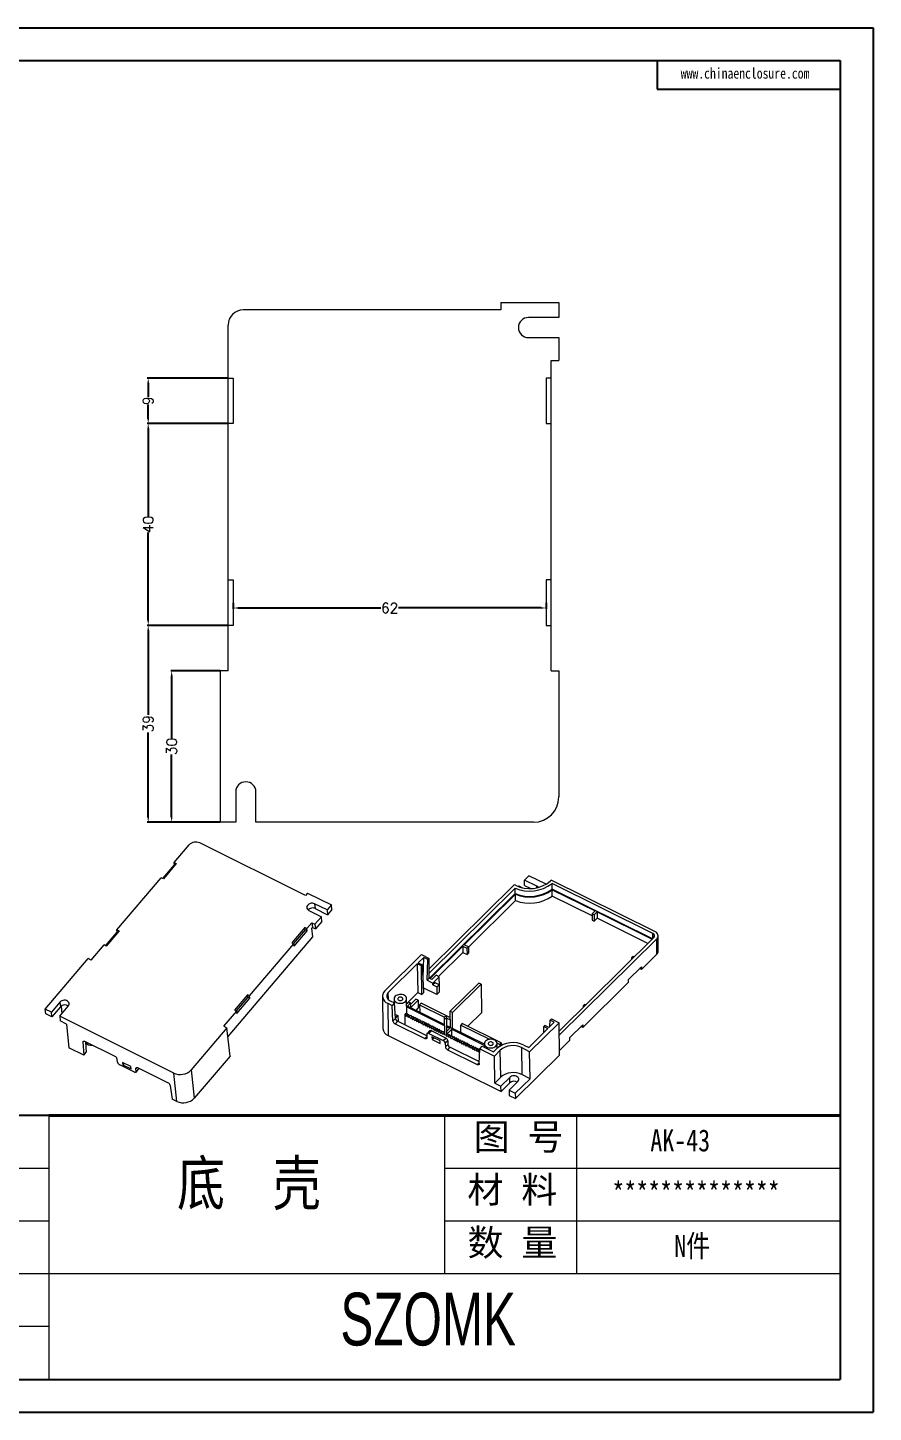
# Model space of a CAD drawing. Header units: inches. Extents: x 3735 to 5010, y 1126 to 1400.
# Drawn here: x 4842.9 to 5010.4, y 1125.7 to 1400 of the extents above; entities that cross this region are included whole.
import ezdxf

# ---------------------------------------------------------------- set-up
doc = ezdxf.new("R2010")
doc.units = ezdxf.units.IN
doc.header["$LTSCALE"] = 15
doc.layers.add('文字', color=81, linetype='Continuous')
doc.layers.add('粗实线', color=7, linetype='Continuous', lineweight=30)
doc.layers.add('细实线', color=3, linetype='Continuous', lineweight=9)
doc.styles.get("Standard").update_dxf_attribs({"font": 'txt', "bigfont": 'gbcbig.shx'})
doc.styles.add('宋体', font='', dxfattribs={"width": 0.8, "height": 3.5})
doc.styles.add('长仿宋', font='', dxfattribs={"width": 0.7, "height": 4})
doc.styles.get('宋体').set_extended_font_data('SimSun')
doc.styles.get('长仿宋').set_extended_font_data('SimSun')
doc.dimstyles.new('2.5', dxfattribs={"dimtxt": 2, "dimasz": 1, "dimexe": 0.18, "dimexo": 0.0625, "dimgap": 0.09, "dimtad": 0, "dimdsep": 46, "dimtxsty": 'Standard', "dimcen": 1, "dimclrd": 3, "dimclre": 3, "dimclrt": 256, "dimadec": 0, "dimazin": 2, "dimtfac": 1, "dimtofl": 0, "dimtmove": 0, "dimatfit": 3, "dimfxl": 1, "dimtolj": 1, "dimtzin": 0, "dimarcsym": 0})

# ---------------------------------------------------------------- blocks, each defined once
blk = doc.blocks.new('*D392')
at = {"color": 3, "lineweight": -2}
for p, q in [((4881.07, 1272.58), (4871.27, 1272.58)), ((4871.45, 1271.58), (4871.45, 1259.17)), ((4871.45, 1243.58), (4871.45, 1255.99)), ((4881.07, 1242.58), (4871.27, 1242.58))]:
    blk.add_line(p, q, dxfattribs=at)
at = {"color": 3}
for points in [[(4871.29, 1271.58), (4871.62, 1271.58), (4871.45, 1272.58)], [(4871.29, 1243.58), (4871.62, 1243.58), (4871.45, 1242.58)]]:
    blk.add_solid(points, dxfattribs=at)
at = {"layer": 'Defpoints', "color": 0}
for p in [(4871.45, 1272.58), (4881.14, 1272.58), (4881.14, 1242.58)]:
    blk.add_point(p, dxfattribs=at)
at = {"insert": (4871.45, 1257.58), "char_height": 2, "attachment_point": 5, "rotation": 90}
blk.add_mtext('\\A1;30', dxfattribs=at)
blk = doc.blocks.new('*D393')
at = {"color": 3, "lineweight": -2}
for p, q in [((4882.57, 1281.58), (4866.63, 1281.58)), ((4866.81, 1280.58), (4866.81, 1263.84)), ((4866.81, 1243.58), (4866.81, 1260.32)), ((4881.07, 1242.58), (4866.63, 1242.58))]:
    blk.add_line(p, q, dxfattribs=at)
at = {"color": 3}
for points in [[(4866.64, 1280.58), (4866.98, 1280.58), (4866.81, 1281.58)], [(4866.64, 1243.58), (4866.98, 1243.58), (4866.81, 1242.58)]]:
    blk.add_solid(points, dxfattribs=at)
at = {"layer": 'Defpoints', "color": 0}
for p in [(4866.81, 1281.58), (4882.64, 1281.58), (4881.14, 1242.58)]:
    blk.add_point(p, dxfattribs=at)
at = {"insert": (4866.81, 1262.08), "char_height": 2, "attachment_point": 5, "rotation": 90}
blk.add_mtext('\\A1;39', dxfattribs=at)
blk = doc.blocks.new('*D394')
at = {"color": 3, "lineweight": -2}
for p, q in [((4882.57, 1321.58), (4866.63, 1321.58)), ((4866.81, 1320.58), (4866.81, 1303.17)), ((4866.81, 1282.58), (4866.81, 1299.99)), ((4882.57, 1281.58), (4866.63, 1281.58))]:
    blk.add_line(p, q, dxfattribs=at)
at = {"color": 3}
for points in [[(4866.64, 1320.58), (4866.98, 1320.58), (4866.81, 1321.58)], [(4866.64, 1282.58), (4866.98, 1282.58), (4866.81, 1281.58)]]:
    blk.add_solid(points, dxfattribs=at)
at = {"layer": 'Defpoints', "color": 0}
for p in [(4866.81, 1321.58), (4882.64, 1321.58), (4882.64, 1281.58)]:
    blk.add_point(p, dxfattribs=at)
at = {"insert": (4866.81, 1301.58), "char_height": 2, "attachment_point": 5, "rotation": 90}
blk.add_mtext('\\A1;40', dxfattribs=at)
blk = doc.blocks.new('*D395')
at = {"color": 3, "lineweight": -2}
for p, q in [((4882.57, 1330.58), (4866.63, 1330.58)), ((4866.81, 1329.58), (4866.81, 1326.84)), ((4866.81, 1322.58), (4866.81, 1325.32)), ((4882.57, 1321.58), (4866.63, 1321.58))]:
    blk.add_line(p, q, dxfattribs=at)
at = {"color": 3}
for points in [[(4866.64, 1329.58), (4866.98, 1329.58), (4866.81, 1330.58)], [(4866.64, 1322.58), (4866.98, 1322.58), (4866.81, 1321.58)]]:
    blk.add_solid(points, dxfattribs=at)
at = {"layer": 'Defpoints', "color": 0}
for p in [(4882.64, 1330.58), (4866.81, 1321.58), (4882.64, 1321.58)]:
    blk.add_point(p, dxfattribs=at)
at = {"insert": (4866.81, 1326.08), "char_height": 2, "attachment_point": 5, "rotation": 90}
blk.add_mtext('\\A1;9', dxfattribs=at)
blk = doc.blocks.new('*D396')
at = {"color": 3, "lineweight": -2}
for p, q in [((4883.64, 1286.02), (4883.64, 1284.84)), ((4884.64, 1285.02), (4912.88, 1285.02)), ((4944.64, 1285.02), (4916.39, 1285.02)), ((4945.64, 1286.02), (4945.64, 1284.84))]:
    blk.add_line(p, q, dxfattribs=at)
at = {"color": 3}
for points in [[(4884.64, 1285.18), (4884.64, 1284.85), (4883.64, 1285.02)], [(4944.64, 1285.18), (4944.64, 1284.85), (4945.64, 1285.02)]]:
    blk.add_solid(points, dxfattribs=at)
at = {"layer": 'Defpoints', "color": 0}
for p in [(4883.64, 1286.08), (4945.64, 1286.08), (4945.64, 1285.02)]:
    blk.add_point(p, dxfattribs=at)
at = {"insert": (4914.64, 1285.02), "char_height": 2, "attachment_point": 5}
blk.add_mtext('\\A1;62', dxfattribs=at)

msp = doc.modelspace()

# ---------------------------------------------------------------- linework, layer by layer
for p, q in [((4622.447, 1399.994), (5010.438, 1399.994)), ((5010.438, 1399.994), (5010.438, 1125.657)), ((4632.487, 1393.462), (5003.906, 1393.462)), ((4967.618, 1393.462), (4967.618, 1387.792)), ((5003.906, 1393.462), (5003.906, 1132.188)), ((4967.618, 1387.792), (5003.906, 1387.792)), ((4847.142, 1184.443), (4768.76, 1184.443)), ((4632.487, 1132.188), (5003.906, 1132.188)), ((4622.447, 1125.657), (5010.438, 1125.657))]:
    msp.add_line(p, q)
at = {"color": 7, "linetype": 'Continuous', "lineweight": 15}
for p, q in [((4936.636, 1345.578), (4948.136, 1345.578)), ((4936.636, 1345.578), (4936.636, 1344.078)), ((4948.136, 1345.578), (4948.136, 1342.578)), ((4936.636, 1344.078), (4885.636, 1344.078)), ((4948.136, 1342.578), (4942.136, 1342.578)), ((4882.636, 1330.578), (4882.636, 1341.078)), ((4942.136, 1338.578), (4948.136, 1338.578)), ((4948.136, 1338.578), (4948.136, 1334.078)), ((4946.636, 1334.078), (4948.136, 1334.078)), ((4946.636, 1330.578), (4946.636, 1334.078)), ((4882.636, 1330.578), (4883.636, 1330.578)), ((4882.636, 1321.578), (4882.636, 1330.578)), ((4883.636, 1330.578), (4883.636, 1321.578)), ((4946.636, 1330.578), (4945.636, 1330.578)), ((4945.636, 1330.578), (4945.636, 1321.578)), ((4946.636, 1321.578), (4946.636, 1330.578)), ((4883.636, 1321.578), (4882.636, 1321.578)), ((4882.636, 1290.578), (4882.636, 1321.578)), ((4945.636, 1321.578), (4946.636, 1321.578)), ((4946.636, 1290.578), (4946.636, 1321.578)), ((4882.636, 1290.578), (4883.636, 1290.578)), ((4882.636, 1281.578), (4882.636, 1290.578)), ((4883.636, 1290.578), (4883.636, 1281.578)), ((4946.636, 1290.578), (4945.636, 1290.578)), ((4945.636, 1290.578), (4945.636, 1281.578)), ((4946.636, 1281.578), (4946.636, 1290.578)), ((4882.636, 1272.578), (4882.636, 1281.578)), ((4883.636, 1281.578), (4882.636, 1281.578)), ((4945.636, 1281.578), (4946.636, 1281.578)), ((4946.636, 1272.578), (4946.636, 1281.578)), ((4881.136, 1242.578), (4881.136, 1272.578)), ((4882.636, 1272.578), (4881.136, 1272.578)), ((4946.636, 1272.578), (4948.136, 1272.578)), ((4948.136, 1272.578), (4948.136, 1247.578)), ((4884.136, 1248.578), (4884.136, 1242.578)), ((4888.136, 1242.578), (4888.136, 1248.578)), ((4884.136, 1242.578), (4881.136, 1242.578)), ((4943.136, 1242.578), (4888.136, 1242.578)), ((4871.95, 1234.582), (4874.925, 1238.082)), ((4897.947, 1228.039), (4877.006, 1238.468)), ((4871.95, 1234.582), (4872.36, 1234.378)), ((4872, 1234.115), (4871.95, 1234.582)), ((4869.714, 1231.425), (4872, 1234.115)), ((4872.36, 1234.378), (4869.81, 1231.378)), ((4872, 1234.115), (4872.096, 1234.067)), ((4942.231, 1231.969), (4941.359, 1231.107)), ((4945.643, 1230.279), (4942.231, 1231.969)), ((4860.616, 1221.249), (4869.4, 1231.582)), ((4869.81, 1231.378), (4869.4, 1231.582)), ((4939.327, 1230.18), (4922.467, 1213.526)), ((4939.5, 1229.506), (4922.477, 1212.692)), ((4939.531, 1230.079), (4939.327, 1230.18)), ((4939.513, 1228.437), (4939.5, 1229.506)), ((4940.196, 1229.958), (4940.079, 1229.843)), ((4940.196, 1229.958), (4940.922, 1229.599)), ((4943.799, 1229.899), (4941.359, 1231.107)), ((4941.373, 1230.039), (4941.359, 1231.107)), ((4941.373, 1230.039), (4942.57, 1229.445)), ((4946.651, 1231.081), (4946.506, 1230.937)), ((4967.19, 1220.909), (4946.651, 1231.081)), ((4966.783, 1220.507), (4946.799, 1230.404)), ((4946.812, 1229.335), (4946.799, 1230.404)), ((4966.717, 1219.477), (4946.812, 1229.335)), ((4946.836, 1229.194), (4955.321, 1224.992)), ((4946.852, 1227.947), (4946.836, 1229.194)), ((4898.372, 1228.539), (4897.947, 1228.039)), ((4898.372, 1228.539), (4903.094, 1226.187)), ((4902.244, 1225.187), (4899.78, 1226.414)), ((4899.78, 1226.414), (4899.881, 1225.48)), ((4939.513, 1228.437), (4922.529, 1211.662)), ((4929.418, 1218.285), (4939.556, 1228.298)), ((4939.571, 1227.051), (4930.232, 1217.826)), ((4939.571, 1227.051), (4939.556, 1228.298)), ((4954.744, 1224.038), (4946.852, 1227.947)), ((4898.647, 1225.081), (4901.111, 1223.854)), ((4901.111, 1223.854), (4899.836, 1222.354)), ((4899.881, 1225.48), (4902.345, 1224.253)), ((4901.211, 1222.919), (4901.111, 1223.854)), ((4903.094, 1226.187), (4902.244, 1225.187)), ((4902.244, 1225.187), (4902.345, 1224.253)), ((4903.195, 1225.253), (4902.345, 1224.253)), ((4903.195, 1225.253), (4903.094, 1226.187)), ((4955.321, 1224.992), (4954.74, 1224.417)), ((4954.74, 1224.417), (4955.146, 1224.216)), ((4954.74, 1224.417), (4954.755, 1223.17)), ((4955.146, 1224.216), (4955.728, 1224.79)), ((4955.146, 1224.216), (4955.162, 1222.969)), ((4955.728, 1224.79), (4966.63, 1219.391)), ((4955.728, 1224.79), (4955.744, 1223.543)), ((4861.027, 1221.044), (4858.477, 1218.044)), ((4860.616, 1221.249), (4861.027, 1221.044)), ((4860.667, 1220.782), (4860.616, 1221.249)), ((4897.817, 1221.699), (4895.267, 1218.699)), ((4897.868, 1221.231), (4895.582, 1218.542)), ((4895.729, 1218.027), (4898.278, 1221.027)), ((4898.228, 1221.494), (4897.817, 1221.699)), ((4897.868, 1221.231), (4897.817, 1221.699)), ((4898.278, 1221.027), (4897.868, 1221.231)), ((4898.228, 1221.494), (4899.22, 1222.661)), ((4898.278, 1221.027), (4898.228, 1221.494)), ((4899.179, 1221.559), (4899.321, 1221.726)), ((4899.179, 1221.559), (4899.364, 1219.846)), ((4899.22, 1222.661), (4899.836, 1222.354)), ((4899.22, 1222.661), (4899.321, 1221.726)), ((4899.321, 1221.726), (4899.936, 1221.419)), ((4899.836, 1222.354), (4899.936, 1221.419)), ((4901.211, 1222.919), (4899.936, 1221.419)), ((4954.755, 1223.17), (4955.162, 1222.969)), ((4955.162, 1222.969), (4955.744, 1223.543)), ((4965.795, 1218.565), (4955.744, 1223.543)), ((4855.516, 1215.249), (4858.066, 1218.249)), ((4858.477, 1218.044), (4858.066, 1218.249)), ((4858.381, 1218.092), (4860.667, 1220.782)), ((4860.667, 1220.782), (4860.763, 1220.734)), ((4899.364, 1219.846), (4882.598, 1200.121)), ((4886.895, 1208.161), (4895.678, 1218.494)), ((4895.267, 1218.699), (4895.678, 1218.494)), ((4895.729, 1218.027), (4895.678, 1218.494)), ((4930.231, 1217.882), (4929.418, 1218.285)), ((4948.206, 1201.193), (4966.968, 1219.725)), ((4948.217, 1200.359), (4967.538, 1219.443)), ((4967.576, 1216.415), (4967.538, 1219.443)), ((4967.856, 1217.038), (4967.818, 1220.066)), ((4846.401, 1205.556), (4854.901, 1215.556)), ((4855.516, 1215.249), (4854.901, 1215.556)), ((4920.936, 1216.345), (4913.666, 1209.165)), ((4921.377, 1215.756), (4920.307, 1214.699)), ((4920.936, 1216.345), (4922.44, 1215.6)), ((4921.263, 1211.834), (4921.377, 1215.756)), ((4922.19, 1215.353), (4921.377, 1215.756)), ((4922.072, 1211.268), (4922.19, 1215.353)), ((4922.19, 1215.353), (4922.44, 1215.6)), ((4922.49, 1211.681), (4922.44, 1215.6)), ((4922.651, 1211.601), (4929.127, 1217.997)), ((4929.143, 1216.75), (4924.343, 1212.009)), ((4929.127, 1217.997), (4929.941, 1217.595)), ((4929.127, 1217.997), (4929.143, 1216.75)), ((4929.143, 1216.75), (4929.956, 1216.348)), ((4929.941, 1217.595), (4930.231, 1217.882)), ((4929.941, 1217.595), (4929.956, 1216.348)), ((4929.956, 1216.348), (4930.247, 1216.635)), ((4930.231, 1217.882), (4930.247, 1216.635)), ((4962.848, 1215.96), (4962.557, 1215.673)), ((4962.557, 1215.673), (4962.763, 1215.571)), ((4962.557, 1215.673), (4962.561, 1215.371)), ((4963.053, 1215.858), (4962.848, 1215.96)), ((4964.523, 1213.399), (4967.576, 1216.415)), ((4920.115, 1214.509), (4914.357, 1208.822)), ((4920.928, 1214.107), (4920.115, 1214.509)), ((4920.115, 1214.509), (4920.187, 1208.809)), ((4920.307, 1214.699), (4921.121, 1214.297)), ((4920.928, 1214.107), (4921.121, 1214.297)), ((4921, 1208.406), (4920.928, 1214.107)), ((4921.437, 1208.837), (4921.121, 1214.297)), ((4961.899, 1211.348), (4964.516, 1213.933)), ((4964.523, 1213.399), (4964.158, 1213.579)), ((4964.516, 1213.933), (4964.523, 1213.399)), ((4922.49, 1211.681), (4922.072, 1211.268)), ((4922.072, 1211.268), (4923.211, 1210.704)), ((4923.019, 1211.419), (4922.49, 1211.681)), ((4923.859, 1212.249), (4923.019, 1211.419)), ((4923.633, 1210.761), (4923.2, 1210.333)), ((4923.2, 1210.333), (4923.211, 1210.704)), ((4923.2, 1210.333), (4924.013, 1209.93)), ((4924.469, 1211.947), (4923.211, 1210.704)), ((4924.447, 1210.358), (4923.633, 1210.761)), ((4924.469, 1211.947), (4923.859, 1212.249)), ((4924.013, 1209.93), (4923.97, 1208.445)), ((4924.013, 1209.93), (4924.447, 1210.358)), ((4924.447, 1210.358), (4924.465, 1208.933)), ((4924.491, 1210.165), (4924.45, 1210.124)), ((4924.491, 1210.165), (4924.469, 1211.947)), ((4932.324, 1210.706), (4926.653, 1205.105)), ((4927.06, 1204.903), (4932.73, 1210.504)), ((4932.73, 1210.504), (4932.324, 1210.706)), ((4932.73, 1210.504), (4932.802, 1204.804)), ((4952.891, 1201.909), (4961.906, 1210.814)), ((4961.899, 1211.348), (4961.906, 1210.814)), ((4886.484, 1208.365), (4883.934, 1205.365)), ((4886.535, 1207.898), (4884.249, 1205.209)), ((4884.395, 1204.694), (4886.945, 1207.693)), ((4886.895, 1208.161), (4886.484, 1208.365)), ((4886.535, 1207.898), (4886.484, 1208.365)), ((4886.945, 1207.693), (4886.535, 1207.898)), ((4886.945, 1207.693), (4886.895, 1208.161)), ((4913.199, 1208.126), (4913.28, 1201.713)), ((4914.74, 1207.21), (4915.621, 1206.773)), ((4915.505, 1207.558), (4915.514, 1206.826)), ((4918.042, 1204.61), (4918.004, 1207.59)), ((4920.187, 1208.809), (4918.016, 1206.665)), ((4919.851, 1207.507), (4918.796, 1206.465)), ((4918.804, 1205.869), (4920.258, 1207.305)), ((4920.258, 1207.305), (4919.851, 1207.507)), ((4920.187, 1208.809), (4921, 1208.406)), ((4920.258, 1207.305), (4920.278, 1205.702)), ((4921.437, 1208.837), (4921, 1208.406)), ((4923.97, 1208.445), (4921.385, 1209.725)), ((4923.97, 1208.445), (4924.465, 1208.933)), ((4847.632, 1204.942), (4846.401, 1205.556)), ((4846.501, 1204.621), (4846.401, 1205.556)), ((4847.733, 1204.008), (4846.501, 1204.621)), ((4849.332, 1206.942), (4847.632, 1204.942)), ((4847.733, 1204.008), (4847.632, 1204.942)), ((4849.433, 1206.008), (4847.733, 1204.008)), ((4849.275, 1204.124), (4850.975, 1206.124)), ((4849.332, 1206.942), (4849.433, 1206.008)), ((4849.534, 1206.108), (4849.695, 1204.618)), ((4881.795, 1202.161), (4884.345, 1205.161)), ((4883.934, 1205.365), (4884.345, 1205.161)), ((4884.395, 1204.694), (4884.345, 1205.161)), ((4914.245, 1206.722), (4914.326, 1200.309)), ((4914.245, 1206.722), (4915.127, 1206.285)), ((4915.621, 1206.773), (4915.127, 1206.285)), ((4915.287, 1203.184), (4915.127, 1206.285)), ((4915.781, 1203.672), (4915.621, 1206.773)), ((4915.87, 1204.477), (4915.746, 1204.354)), ((4917.637, 1204.443), (4917.663, 1202.399)), ((4917.637, 1204.443), (4917.678, 1204.423)), ((4917.968, 1204.71), (4917.678, 1204.423)), ((4917.678, 1204.423), (4917.883, 1204.144)), ((4918.174, 1204.431), (4917.883, 1204.144)), ((4917.968, 1204.71), (4917.928, 1204.73)), ((4917.968, 1204.71), (4918.174, 1204.431)), ((4918.386, 1206.961), (4918.017, 1206.597)), ((4918.025, 1205.976), (4925.463, 1202.292)), ((4918.375, 1204.509), (4918.084, 1204.221)), ((4918.395, 1204.499), (4918.105, 1204.211)), ((4918.153, 1206.128), (4918.792, 1206.76)), ((4925.46, 1202.509), (4918.153, 1206.128)), ((4918.174, 1204.431), (4918.375, 1204.509)), ((4918.395, 1204.499), (4918.375, 1204.509)), ((4918.386, 1206.961), (4918.792, 1206.76)), ((4918.395, 1204.499), (4918.601, 1204.22)), ((4918.804, 1205.869), (4918.792, 1206.76)), ((4919.855, 1205.285), (4920.278, 1205.702)), ((4920.867, 1206.702), (4920.577, 1206.414)), ((4920.577, 1206.414), (4925.508, 1203.972)), ((4920.577, 1206.414), (4920.596, 1204.918)), ((4926.669, 1203.828), (4920.867, 1206.702)), ((4926.694, 1201.898), (4926.653, 1205.105)), ((4927.06, 1204.903), (4926.653, 1205.105)), ((4927.1, 1201.697), (4927.06, 1204.903)), ((4930.096, 1202.131), (4932.802, 1204.804)), ((4953.251, 1206.481), (4952.961, 1206.194)), ((4952.961, 1206.194), (4953.166, 1206.092)), ((4952.961, 1206.194), (4952.964, 1205.893)), ((4953.457, 1206.379), (4953.251, 1206.481)), ((4871.858, 1192.877), (4849.275, 1204.124)), ((4849.275, 1204.124), (4849.376, 1203.19)), ((4850.607, 1202.576), (4849.376, 1203.19)), ((4850.607, 1202.576), (4851.112, 1197.903)), ((4882.411, 1201.854), (4875.328, 1193.521)), ((4881.795, 1202.161), (4882.411, 1201.854)), ((4883.016, 1196.246), (4882.411, 1201.854)), ((4915.287, 1203.184), (4915.781, 1203.672)), ((4916.192, 1203.127), (4915.698, 1202.639)), ((4915.698, 1202.639), (4921.609, 1199.711)), ((4915.776, 1203.78), (4916.277, 1204.276)), ((4922.006, 1200.248), (4916.192, 1203.127)), ((4916.277, 1204.276), (4916.292, 1203.077)), ((4917.883, 1204.144), (4918.084, 1204.221)), ((4918.084, 1204.221), (4918.105, 1204.211)), ((4918.105, 1204.211), (4918.31, 1203.932)), ((4918.601, 1204.22), (4918.31, 1203.932)), ((4918.31, 1203.932), (4918.511, 1204.01)), ((4918.802, 1204.297), (4918.511, 1204.01)), ((4918.511, 1204.01), (4918.532, 1204)), ((4918.822, 1204.287), (4918.532, 1204)), ((4918.532, 1204), (4918.737, 1203.721)), ((4918.601, 1204.22), (4918.802, 1204.297)), ((4919.028, 1204.008), (4918.737, 1203.721)), ((4918.737, 1203.721), (4918.938, 1203.798)), ((4918.822, 1204.287), (4918.802, 1204.297)), ((4918.822, 1204.287), (4919.028, 1204.008)), ((4919.229, 1204.086), (4918.938, 1203.798)), ((4918.938, 1203.798), (4918.959, 1203.788)), ((4919.249, 1204.076), (4918.959, 1203.788)), ((4918.959, 1203.788), (4919.164, 1203.509)), ((4919.028, 1204.008), (4919.229, 1204.086)), ((4919.455, 1203.797), (4919.164, 1203.509)), ((4919.164, 1203.509), (4919.365, 1203.587)), ((4919.249, 1204.076), (4919.229, 1204.086)), ((4919.249, 1204.076), (4919.455, 1203.797)), ((4919.656, 1203.874), (4919.365, 1203.587)), ((4919.365, 1203.587), (4919.386, 1203.577)), ((4919.677, 1203.864), (4919.386, 1203.577)), ((4919.386, 1203.577), (4919.591, 1203.298)), ((4919.455, 1203.797), (4919.656, 1203.874)), ((4919.882, 1203.585), (4919.591, 1203.298)), ((4919.591, 1203.298), (4919.792, 1203.375)), ((4919.677, 1203.864), (4919.656, 1203.874)), ((4919.677, 1203.864), (4919.882, 1203.585)), ((4920.083, 1203.663), (4919.792, 1203.375)), ((4919.792, 1203.375), (4919.813, 1203.365)), ((4920.104, 1203.653), (4919.813, 1203.365)), ((4919.813, 1203.365), (4920.018, 1203.086)), ((4919.882, 1203.585), (4920.083, 1203.663)), ((4920.309, 1203.374), (4920.018, 1203.086)), ((4920.018, 1203.086), (4920.219, 1203.164)), ((4920.104, 1203.653), (4920.083, 1203.663)), ((4920.104, 1203.653), (4920.309, 1203.374)), ((4920.51, 1203.451), (4920.219, 1203.164)), ((4920.219, 1203.164), (4920.24, 1203.154)), ((4920.531, 1203.441), (4920.24, 1203.154)), ((4920.24, 1203.154), (4920.445, 1202.875)), ((4920.309, 1203.374), (4920.51, 1203.451)), ((4920.736, 1203.162), (4920.445, 1202.875)), ((4920.445, 1202.875), (4920.647, 1202.952)), ((4920.531, 1203.441), (4920.51, 1203.451)), ((4920.531, 1203.441), (4920.736, 1203.162)), ((4920.937, 1203.24), (4920.647, 1202.952)), ((4920.647, 1202.952), (4920.667, 1202.942)), ((4920.958, 1203.23), (4920.667, 1202.942)), ((4920.667, 1202.942), (4920.872, 1202.663)), ((4920.736, 1203.162), (4920.937, 1203.24)), ((4921.163, 1202.951), (4920.872, 1202.663)), ((4920.872, 1202.663), (4921.074, 1202.741)), ((4920.958, 1203.23), (4920.937, 1203.24)), ((4920.958, 1203.23), (4921.163, 1202.951)), ((4921.364, 1203.028), (4921.074, 1202.741)), ((4921.074, 1202.741), (4921.094, 1202.731)), ((4921.385, 1203.018), (4921.094, 1202.731)), ((4921.094, 1202.731), (4921.3, 1202.452)), ((4921.163, 1202.951), (4921.364, 1203.028)), ((4921.59, 1202.739), (4921.3, 1202.452)), ((4921.3, 1202.452), (4921.501, 1202.529)), ((4921.385, 1203.018), (4921.364, 1203.028)), ((4921.385, 1203.018), (4921.59, 1202.739)), ((4921.791, 1202.817), (4921.501, 1202.529)), ((4921.501, 1202.529), (4921.521, 1202.519)), ((4921.812, 1202.807), (4921.521, 1202.519)), ((4921.521, 1202.519), (4921.727, 1202.24)), ((4921.59, 1202.739), (4921.791, 1202.817)), ((4922.017, 1202.528), (4921.727, 1202.24)), ((4921.727, 1202.24), (4921.928, 1202.318)), ((4921.812, 1202.807), (4921.791, 1202.817)), ((4921.812, 1202.807), (4922.017, 1202.528)), ((4922.218, 1202.605), (4921.928, 1202.318)), ((4921.928, 1202.318), (4921.948, 1202.308)), ((4922.239, 1202.595), (4921.948, 1202.308)), ((4921.948, 1202.308), (4922.154, 1202.029)), ((4922.017, 1202.528), (4922.218, 1202.605)), ((4922.444, 1202.316), (4922.154, 1202.029)), ((4922.154, 1202.029), (4922.355, 1202.106)), ((4922.239, 1202.595), (4922.218, 1202.605)), ((4922.239, 1202.595), (4922.444, 1202.316)), ((4922.646, 1202.394), (4922.355, 1202.106)), ((4922.355, 1202.106), (4922.375, 1202.096)), ((4922.666, 1202.384), (4922.375, 1202.096)), ((4922.375, 1202.096), (4922.581, 1201.818)), ((4922.444, 1202.316), (4922.646, 1202.394)), ((4922.871, 1202.105), (4922.581, 1201.818)), ((4922.581, 1201.818), (4922.782, 1201.895)), ((4922.666, 1202.384), (4922.646, 1202.394)), ((4922.666, 1202.384), (4922.871, 1202.105)), ((4923.073, 1202.182), (4922.782, 1201.895)), ((4922.782, 1201.895), (4922.802, 1201.885)), ((4923.093, 1202.172), (4922.802, 1201.885)), ((4922.802, 1201.885), (4923.008, 1201.606)), ((4922.871, 1202.105), (4923.073, 1202.182)), ((4923.299, 1201.893), (4923.008, 1201.606)), ((4923.008, 1201.606), (4923.209, 1201.683)), ((4923.093, 1202.172), (4923.073, 1202.182)), ((4923.093, 1202.172), (4923.299, 1201.893)), ((4923.5, 1201.971), (4923.209, 1201.683)), ((4923.209, 1201.683), (4923.229, 1201.673)), ((4923.52, 1201.961), (4923.229, 1201.673)), ((4923.229, 1201.673), (4923.435, 1201.395)), ((4923.299, 1201.893), (4923.5, 1201.971)), ((4923.726, 1201.682), (4923.435, 1201.395)), ((4923.52, 1201.961), (4923.5, 1201.971)), ((4923.52, 1201.961), (4923.726, 1201.682)), ((4923.927, 1201.759), (4923.636, 1201.472)), ((4923.947, 1201.749), (4923.656, 1201.462)), ((4923.726, 1201.682), (4923.927, 1201.759)), ((4923.947, 1201.749), (4923.927, 1201.759)), ((4923.947, 1201.749), (4924.153, 1201.47)), ((4925.443, 1203.852), (4925.484, 1200.645)), ((4925.984, 1200.652), (4925.943, 1203.858)), ((4925.944, 1203.756), (4926.675, 1203.394)), ((4926.694, 1201.898), (4925.963, 1202.26)), ((4925.966, 1202.043), (4926.548, 1201.755)), ((4925.977, 1201.19), (4926.548, 1201.755)), ((4926.694, 1201.898), (4927.1, 1201.697)), ((4933.402, 1198.576), (4927.1, 1201.697)), ((4929.002, 1202.673), (4928.711, 1202.386)), ((4928.73, 1200.89), (4928.711, 1202.386)), ((4928.711, 1202.386), (4934.399, 1199.569)), ((4936.729, 1198.846), (4929.002, 1202.673)), ((4942.172, 1197.936), (4945.982, 1201.699)), ((4942.369, 1197.106), (4948.185, 1202.85)), ((4945.168, 1202.102), (4945.361, 1202.292)), ((4945.168, 1202.102), (4945.982, 1201.699)), ((4945.183, 1200.91), (4945.168, 1202.102)), ((4946.174, 1201.889), (4945.361, 1202.292)), ((4946.174, 1201.889), (4947.244, 1202.945)), ((4946.394, 1202.106), (4946.43, 1203.348)), ((4946.43, 1203.348), (4946.681, 1203.595)), ((4947.244, 1202.945), (4946.43, 1203.348)), ((4946.681, 1203.595), (4948.185, 1202.85)), ((4948.266, 1196.437), (4948.185, 1202.85)), ((4950.267, 1199.859), (4952.884, 1202.444)), ((4952.891, 1201.909), (4952.526, 1202.09)), ((4952.884, 1202.444), (4952.891, 1201.909)), ((4853.89, 1199.035), (4854.055, 1196.437)), ((4860.236, 1196.159), (4854.268, 1199.131)), ((4854.406, 1199.063), (4854.537, 1197.003)), ((4914.326, 1200.309), (4936.696, 1189.23)), ((4922.002, 1200.579), (4922.011, 1199.866)), ((4922.552, 1201.221), (4922.057, 1200.733)), ((4922.899, 1201.222), (4922.404, 1200.734)), ((4922.404, 1200.734), (4925.251, 1199.324)), ((4925.746, 1199.812), (4922.899, 1201.222)), ((4924.646, 1199.269), (4923.019, 1200.075)), ((4923.019, 1200.075), (4923.026, 1199.541)), ((4923.384, 1199.894), (4923.026, 1199.541)), ((4923.026, 1199.541), (4924.652, 1198.735)), ((4923.435, 1201.395), (4923.636, 1201.472)), ((4923.636, 1201.472), (4923.656, 1201.462)), ((4923.656, 1201.462), (4923.862, 1201.183)), ((4924.153, 1201.47), (4923.862, 1201.183)), ((4923.862, 1201.183), (4924.063, 1201.26)), ((4924.354, 1201.548), (4924.063, 1201.26)), ((4924.063, 1201.26), (4924.083, 1201.25)), ((4924.374, 1201.538), (4924.083, 1201.25)), ((4924.083, 1201.25), (4924.289, 1200.972)), ((4924.153, 1201.47), (4924.354, 1201.548)), ((4924.58, 1201.259), (4924.289, 1200.972)), ((4924.289, 1200.972), (4924.49, 1201.049)), ((4924.374, 1201.538), (4924.354, 1201.548)), ((4924.374, 1201.538), (4924.58, 1201.259)), ((4924.781, 1201.336), (4924.49, 1201.049)), ((4924.49, 1201.049), (4924.51, 1201.039)), ((4924.801, 1201.326), (4924.51, 1201.039)), ((4924.51, 1201.039), (4924.716, 1200.76)), ((4924.58, 1201.259), (4924.781, 1201.336)), ((4924.652, 1198.735), (4924.646, 1199.269)), ((4925.007, 1201.047), (4924.716, 1200.76)), ((4924.716, 1200.76), (4924.917, 1200.837)), ((4924.801, 1201.326), (4924.781, 1201.336)), ((4924.801, 1201.326), (4925.007, 1201.047)), ((4925.208, 1201.125), (4924.917, 1200.837)), ((4924.917, 1200.837), (4924.937, 1200.827)), ((4925.228, 1201.115), (4924.937, 1200.827)), ((4924.937, 1200.827), (4925.143, 1200.549)), ((4925.007, 1201.047), (4925.208, 1201.125)), ((4925.434, 1200.836), (4925.143, 1200.549)), ((4925.143, 1200.549), (4925.344, 1200.626)), ((4925.228, 1201.115), (4925.208, 1201.125)), ((4925.228, 1201.115), (4925.434, 1200.836)), ((4925.251, 1199.324), (4925.746, 1199.812)), ((4925.482, 1200.762), (4925.344, 1200.626)), ((4925.344, 1200.626), (4925.588, 1200.505)), ((4925.434, 1200.836), (4925.481, 1200.854)), ((4925.588, 1200.505), (4925.833, 1200.384)), ((4926.157, 1199.254), (4925.662, 1198.766)), ((4926.123, 1200.671), (4925.833, 1200.384)), ((4926.038, 1200.105), (4925.833, 1200.384)), ((4926.329, 1200.392), (4926.038, 1200.105)), ((4926.239, 1200.183), (4926.038, 1200.105)), ((4926.955, 1201.553), (4926.082, 1200.692)), ((4926.123, 1200.671), (4926.082, 1200.692)), ((4926.329, 1200.392), (4926.123, 1200.671)), ((4926.157, 1199.254), (4926.166, 1198.542)), ((4926.53, 1200.47), (4926.239, 1200.183)), ((4926.239, 1200.183), (4926.26, 1200.173)), ((4926.55, 1200.46), (4926.26, 1200.173)), ((4926.465, 1199.894), (4926.26, 1200.173)), ((4926.53, 1200.47), (4926.329, 1200.392)), ((4926.756, 1200.181), (4926.465, 1199.894)), ((4926.666, 1199.971), (4926.465, 1199.894)), ((4926.55, 1200.46), (4926.53, 1200.47)), ((4926.756, 1200.181), (4926.55, 1200.46)), ((4926.957, 1200.258), (4926.666, 1199.971)), ((4926.666, 1199.971), (4926.687, 1199.961)), ((4926.977, 1200.248), (4926.687, 1199.961)), ((4926.892, 1199.682), (4926.687, 1199.961)), ((4926.957, 1200.258), (4926.756, 1200.181)), ((4927.183, 1199.969), (4926.892, 1199.682)), ((4927.093, 1199.76), (4926.892, 1199.682)), ((4926.955, 1201.553), (4933.404, 1198.359)), ((4926.971, 1200.251), (4926.955, 1201.553)), ((4926.977, 1200.248), (4926.957, 1200.258)), ((4927.183, 1199.969), (4926.977, 1200.248)), ((4927.384, 1200.047), (4927.093, 1199.76)), ((4927.093, 1199.76), (4927.114, 1199.75)), ((4927.404, 1200.037), (4927.114, 1199.75)), ((4927.319, 1199.471), (4927.114, 1199.75)), ((4927.384, 1200.047), (4927.183, 1199.969)), ((4927.61, 1199.758), (4927.319, 1199.471)), ((4927.52, 1199.548), (4927.319, 1199.471)), ((4927.404, 1200.037), (4927.384, 1200.047)), ((4927.61, 1199.758), (4927.404, 1200.037)), ((4927.811, 1199.835), (4927.52, 1199.548)), ((4927.52, 1199.548), (4927.541, 1199.538)), ((4927.832, 1199.825), (4927.541, 1199.538)), ((4927.746, 1199.259), (4927.541, 1199.538)), ((4927.811, 1199.835), (4927.61, 1199.758)), ((4928.037, 1199.546), (4927.746, 1199.259)), ((4927.947, 1199.337), (4927.746, 1199.259)), ((4927.832, 1199.825), (4927.811, 1199.835)), ((4928.037, 1199.546), (4927.832, 1199.825)), ((4928.238, 1199.624), (4927.947, 1199.337)), ((4927.947, 1199.337), (4927.968, 1199.327)), ((4928.259, 1199.614), (4927.968, 1199.327)), ((4928.173, 1199.048), (4927.968, 1199.327)), ((4928.238, 1199.624), (4928.037, 1199.546)), ((4928.464, 1199.335), (4928.173, 1199.048)), ((4928.375, 1199.125), (4928.173, 1199.048)), ((4928.259, 1199.614), (4928.238, 1199.624)), ((4928.464, 1199.335), (4928.259, 1199.614)), ((4928.665, 1199.412), (4928.375, 1199.125)), ((4928.375, 1199.125), (4928.395, 1199.115)), ((4928.686, 1199.402), (4928.395, 1199.115)), ((4928.6, 1198.836), (4928.395, 1199.115)), ((4928.665, 1199.412), (4928.464, 1199.335)), ((4928.891, 1199.123), (4928.6, 1198.836)), ((4928.802, 1198.914), (4928.6, 1198.836)), ((4928.686, 1199.402), (4928.665, 1199.412)), ((4928.891, 1199.123), (4928.686, 1199.402)), ((4929.092, 1199.201), (4928.802, 1198.914)), ((4928.802, 1198.914), (4928.822, 1198.904)), ((4929.113, 1199.191), (4928.822, 1198.904)), ((4929.027, 1198.625), (4928.822, 1198.904)), ((4929.092, 1199.201), (4928.891, 1199.123)), ((4929.318, 1198.912), (4929.027, 1198.625)), ((4929.113, 1199.191), (4929.092, 1199.201)), ((4929.318, 1198.912), (4929.113, 1199.191)), ((4929.519, 1198.989), (4929.229, 1198.702)), ((4929.54, 1198.979), (4929.249, 1198.692)), ((4929.519, 1198.989), (4929.318, 1198.912)), ((4929.54, 1198.979), (4929.519, 1198.989)), ((4929.745, 1198.7), (4929.54, 1198.979)), ((4948.255, 1197.331), (4950.274, 1199.324)), ((4950.267, 1199.859), (4950.274, 1199.324)), ((4854.055, 1196.437), (4851.112, 1197.903)), ((4854.055, 1196.437), (4854.537, 1197.003)), ((4883.016, 1196.246), (4875.933, 1187.913)), ((4925.662, 1198.766), (4925.671, 1198.053)), ((4925.671, 1198.053), (4926.166, 1198.542)), ((4926.577, 1197.984), (4926.083, 1197.496)), ((4926.083, 1197.496), (4931.994, 1194.568)), ((4932.407, 1195.097), (4926.577, 1197.984)), ((4929.229, 1198.702), (4929.027, 1198.625)), ((4929.229, 1198.702), (4929.249, 1198.692)), ((4929.455, 1198.413), (4929.249, 1198.692)), ((4929.745, 1198.7), (4929.455, 1198.413)), ((4929.656, 1198.491), (4929.455, 1198.413)), ((4929.946, 1198.778), (4929.656, 1198.491)), ((4929.656, 1198.491), (4929.676, 1198.481)), ((4929.967, 1198.768), (4929.676, 1198.481)), ((4929.882, 1198.202), (4929.676, 1198.481)), ((4929.946, 1198.778), (4929.745, 1198.7)), ((4930.172, 1198.489), (4929.882, 1198.202)), ((4930.083, 1198.279), (4929.882, 1198.202)), ((4929.967, 1198.768), (4929.946, 1198.778)), ((4930.172, 1198.489), (4929.967, 1198.768)), ((4930.374, 1198.566), (4930.083, 1198.279)), ((4930.083, 1198.279), (4930.103, 1198.269)), ((4930.394, 1198.556), (4930.103, 1198.269)), ((4930.309, 1197.99), (4930.103, 1198.269)), ((4930.374, 1198.566), (4930.172, 1198.489)), ((4930.599, 1198.277), (4930.309, 1197.99)), ((4930.51, 1198.068), (4930.309, 1197.99)), ((4930.394, 1198.556), (4930.374, 1198.566)), ((4930.599, 1198.277), (4930.394, 1198.556)), ((4930.801, 1198.355), (4930.51, 1198.068)), ((4930.51, 1198.068), (4930.53, 1198.058)), ((4930.821, 1198.345), (4930.53, 1198.058)), ((4930.736, 1197.779), (4930.53, 1198.058)), ((4930.801, 1198.355), (4930.599, 1198.277)), ((4931.026, 1198.066), (4930.736, 1197.779)), ((4930.937, 1197.856), (4930.736, 1197.779)), ((4930.821, 1198.345), (4930.801, 1198.355)), ((4931.026, 1198.066), (4930.821, 1198.345)), ((4931.228, 1198.143), (4930.937, 1197.856)), ((4930.937, 1197.856), (4930.957, 1197.846)), ((4931.248, 1198.133), (4930.957, 1197.846)), ((4931.163, 1197.567), (4930.957, 1197.846)), ((4931.228, 1198.143), (4931.026, 1198.066)), ((4931.454, 1197.854), (4931.163, 1197.567)), ((4931.364, 1197.645), (4931.163, 1197.567)), ((4931.248, 1198.133), (4931.228, 1198.143)), ((4931.454, 1197.854), (4931.248, 1198.133)), ((4931.655, 1197.932), (4931.364, 1197.645)), ((4931.364, 1197.645), (4931.384, 1197.635)), ((4931.675, 1197.922), (4931.384, 1197.635)), ((4931.59, 1197.356), (4931.384, 1197.635)), ((4931.655, 1197.932), (4931.454, 1197.854)), ((4931.881, 1197.643), (4931.59, 1197.356)), ((4931.791, 1197.433), (4931.59, 1197.356)), ((4931.675, 1197.922), (4931.655, 1197.932)), ((4931.881, 1197.643), (4931.675, 1197.922)), ((4932.082, 1197.72), (4931.791, 1197.433)), ((4931.791, 1197.433), (4931.811, 1197.423)), ((4932.102, 1197.71), (4931.811, 1197.423)), ((4932.017, 1197.144), (4931.811, 1197.423)), ((4932.082, 1197.72), (4931.881, 1197.643)), ((4932.308, 1197.432), (4932.017, 1197.144)), ((4932.218, 1197.222), (4932.017, 1197.144)), ((4932.102, 1197.71), (4932.082, 1197.72)), ((4932.308, 1197.432), (4932.102, 1197.71)), ((4932.473, 1197.473), (4932.218, 1197.222)), ((4932.218, 1197.222), (4932.238, 1197.212)), ((4932.472, 1197.442), (4932.238, 1197.212)), ((4932.444, 1196.933), (4932.238, 1197.212)), ((4932.473, 1197.495), (4932.308, 1197.432)), ((4932.396, 1194.711), (4932.479, 1197.691)), ((4932.458, 1196.947), (4932.444, 1196.933)), ((4932.458, 1196.938), (4932.444, 1196.933)), ((4932.479, 1197.691), (4932.973, 1198.18)), ((4932.479, 1197.691), (4935.394, 1196.248)), ((4932.973, 1198.18), (4935.197, 1197.078)), ((4933.4, 1198.695), (4933.409, 1197.964)), ((4935.197, 1197.078), (4935.866, 1197.739)), ((4936.558, 1197.396), (4935.394, 1196.248)), ((4935.462, 1190.903), (4935.394, 1196.248)), ((4935.89, 1198.831), (4936.438, 1198.559)), ((4935.912, 1197.783), (4935.9, 1198.727)), ((4936.281, 1198.099), (4936.227, 1198.045)), ((4936.281, 1198.099), (4936.293, 1198.093)), ((4936.438, 1198.559), (4936.729, 1198.846)), ((4936.438, 1198.559), (4936.443, 1198.192)), ((4936.625, 1192.052), (4936.558, 1197.396)), ((4936.729, 1198.846), (4936.735, 1198.359)), ((4939.543, 1187.82), (4948.266, 1196.437)), ((4942.369, 1197.106), (4940.743, 1197.911)), ((4940.743, 1197.911), (4940.81, 1192.567)), ((4941.237, 1198.4), (4942.172, 1197.936)), ((4942.437, 1191.761), (4942.369, 1197.106)), ((4860.748, 1195.02), (4860.68, 1195.643)), ((4864.066, 1193.072), (4861.192, 1194.504)), ((4861.724, 1194.976), (4861.774, 1194.509)), ((4863.366, 1194.158), (4861.724, 1194.976)), ((4862.038, 1194.819), (4861.774, 1194.509)), ((4861.774, 1194.509), (4863.417, 1193.691)), ((4863.417, 1193.691), (4863.366, 1194.158)), ((4864.443, 1193.179), (4864.376, 1193.802)), ((4864.413, 1193.06), (4864.895, 1193.627)), ((4864.443, 1193.179), (4864.925, 1193.746)), ((4870.721, 1190.937), (4864.753, 1193.909)), ((4864.925, 1193.746), (4864.916, 1193.828)), ((4875.328, 1193.521), (4875.933, 1187.913)), ((4872.463, 1187.269), (4871.858, 1192.877)), ((4936.625, 1192.052), (4935.462, 1190.903)), ((4935.462, 1190.903), (4936.682, 1190.299)), ((4938.427, 1192.023), (4936.682, 1190.299)), ((4936.696, 1189.23), (4938.44, 1190.954)), ((4940.054, 1191.217), (4938.309, 1189.493)), ((4938.44, 1190.954), (4938.427, 1192.023)), ((4939.529, 1188.889), (4942.437, 1191.761)), ((4942.437, 1191.761), (4940.81, 1192.567)), ((4871.163, 1190.432), (4871.573, 1187.712)), ((4936.696, 1189.23), (4936.682, 1190.299)), ((4938.309, 1189.493), (4938.322, 1188.425)), ((4938.309, 1189.493), (4939.529, 1188.889)), ((4938.322, 1188.425), (4939.543, 1187.82)), ((4939.529, 1188.889), (4939.543, 1187.82)), ((4872.463, 1187.269), (4871.573, 1187.712))]:
    msp.add_line(p, q, dxfattribs=at)
at = {"color": 8, "linetype": 'Continuous', "lineweight": 15}
for p, q in [((4943.803, 1229.585), (4943.799, 1229.899)), ((4966.795, 1219.554), (4966.783, 1220.507)), ((4914.374, 1207.459), (4914.357, 1208.822)), ((4854.023, 1199.191), (4853.89, 1199.035)), ((4921.609, 1199.711), (4922.008, 1200.106)), ((4864.518, 1193.97), (4864.376, 1193.802)), ((4931.994, 1194.568), (4932.403, 1194.972))]:
    msp.add_line(p, q, dxfattribs=at)
at = {"color": 7, "linetype": 'Continuous', "lineweight": 15, "flags": 128}
for points in [[(4944.104, 1229.654), (4943.977, 1229.786), (4943.799, 1229.899)], [(4899.78, 1226.414), (4899.567, 1226.493), (4899.334, 1226.528), (4899.093, 1226.518), (4898.86, 1226.463), (4898.647, 1226.366), (4898.467, 1226.234), (4898.33, 1226.073), (4898.245, 1225.894), (4898.216, 1225.705), (4898.245, 1225.52), (4898.33, 1225.347), (4898.467, 1225.198), (4898.647, 1225.081)], [(4850.975, 1206.124), (4851.087, 1206.296), (4851.144, 1206.481), (4851.144, 1206.669), (4851.086, 1206.85), (4850.975, 1207.012), (4850.815, 1207.146), (4850.617, 1207.244), (4850.392, 1207.302), (4850.153, 1207.314), (4849.915, 1207.281), (4849.69, 1207.205), (4849.492, 1207.09), (4849.332, 1206.942)], [(4917.771, 1207.07), (4917.9, 1207.231), (4917.979, 1207.406), (4918.004, 1207.589), (4917.975, 1207.771), (4917.892, 1207.944), (4917.76, 1208.101), (4917.584, 1208.235), (4917.371, 1208.341), (4917.132, 1208.412), (4916.876, 1208.447), (4916.614, 1208.444), (4916.359, 1208.403), (4916.121, 1208.326), (4915.911, 1208.216), (4915.738, 1208.077), (4915.609, 1207.917), (4915.53, 1207.742), (4915.505, 1207.559), (4915.534, 1207.377), (4915.617, 1207.204), (4915.749, 1207.047), (4915.925, 1206.912), (4916.138, 1206.807), (4916.377, 1206.735), (4916.633, 1206.7), (4916.895, 1206.703), (4917.15, 1206.744), (4917.388, 1206.822), (4917.598, 1206.932), (4917.771, 1207.07)], [(4917.161, 1207.372), (4917.234, 1207.477), (4917.254, 1207.591), (4917.22, 1207.704), (4917.136, 1207.803), (4917.011, 1207.877), (4916.857, 1207.918), (4916.693, 1207.922), (4916.535, 1207.888), (4916.401, 1207.82), (4916.305, 1207.725), (4916.258, 1207.614), (4916.265, 1207.499), (4916.325, 1207.392), (4916.431, 1207.304), (4916.572, 1207.246), (4916.733, 1207.223), (4916.897, 1207.238), (4917.045, 1207.29), (4917.161, 1207.372)], [(4925.897, 1203.754), (4925.937, 1203.817), (4925.94, 1203.885), (4925.905, 1203.949), (4925.839, 1203.999), (4925.75, 1204.026), (4925.652, 1204.028), (4925.561, 1204.003), (4925.49, 1203.956), (4925.45, 1203.893), (4925.447, 1203.825), (4925.481, 1203.761), (4925.548, 1203.711), (4925.637, 1203.684), (4925.734, 1203.682), (4925.825, 1203.707), (4925.897, 1203.754)], [(4853.89, 1199.035), (4853.894, 1199.089), (4853.913, 1199.133), (4853.946, 1199.166), (4853.993, 1199.186), (4854.05, 1199.192), (4854.117, 1199.185), (4854.191, 1199.165), (4854.268, 1199.131)], [(4922.011, 1199.866), (4922.004, 1199.801), (4921.982, 1199.745), (4921.945, 1199.702), (4921.895, 1199.673), (4921.834, 1199.659), (4921.764, 1199.661), (4921.688, 1199.679), (4921.609, 1199.711)], [(4922.404, 1200.734), (4922.325, 1200.766), (4922.249, 1200.784), (4922.179, 1200.785), (4922.118, 1200.772), (4922.068, 1200.743), (4922.031, 1200.7), (4922.009, 1200.644), (4922.002, 1200.579)], [(4925.588, 1200.505), (4925.677, 1200.477), (4925.775, 1200.476), (4925.866, 1200.501), (4925.937, 1200.548), (4925.977, 1200.611), (4925.984, 1200.652)], [(4935.667, 1198.208), (4935.796, 1198.368), (4935.874, 1198.543), (4935.9, 1198.726), (4935.871, 1198.908), (4935.788, 1199.081), (4935.656, 1199.239), (4935.479, 1199.373), (4935.267, 1199.478), (4935.027, 1199.55), (4934.771, 1199.585), (4934.51, 1199.582), (4934.255, 1199.541), (4934.017, 1199.463), (4933.806, 1199.353), (4933.633, 1199.215), (4933.504, 1199.054), (4933.425, 1198.879), (4933.4, 1198.697), (4933.429, 1198.515), (4933.512, 1198.341), (4933.644, 1198.184), (4933.821, 1198.05), (4934.033, 1197.944), (4934.273, 1197.873), (4934.529, 1197.838), (4934.79, 1197.841), (4935.045, 1197.882), (4935.283, 1197.959), (4935.493, 1198.069), (4935.667, 1198.208)], [(4935.057, 1198.51), (4935.129, 1198.614), (4935.149, 1198.729), (4935.116, 1198.841), (4935.032, 1198.94), (4934.906, 1199.014), (4934.753, 1199.055), (4934.588, 1199.059), (4934.431, 1199.025), (4934.297, 1198.957), (4934.201, 1198.863), (4934.154, 1198.752), (4934.16, 1198.636), (4934.22, 1198.529), (4934.327, 1198.442), (4934.468, 1198.383), (4934.629, 1198.361), (4934.792, 1198.376), (4934.94, 1198.427), (4935.057, 1198.51)], [(4864.376, 1193.802), (4864.377, 1193.859), (4864.394, 1193.906), (4864.426, 1193.941), (4864.472, 1193.963), (4864.53, 1193.971), (4864.598, 1193.964), (4864.673, 1193.943), (4864.753, 1193.909)], [(4932.396, 1194.711), (4932.387, 1194.648), (4932.363, 1194.595), (4932.325, 1194.555), (4932.275, 1194.528), (4932.215, 1194.516), (4932.146, 1194.519), (4932.072, 1194.536), (4931.994, 1194.568)], [(4864.066, 1193.072), (4864.146, 1193.038), (4864.221, 1193.018), (4864.289, 1193.011), (4864.347, 1193.019), (4864.393, 1193.041), (4864.425, 1193.076), (4864.442, 1193.122), (4864.443, 1193.179)], [(4940.054, 1191.217), (4940.169, 1191.366), (4940.231, 1191.53), (4940.235, 1191.699), (4940.181, 1191.864), (4940.072, 1192.014), (4939.916, 1192.141), (4939.72, 1192.239), (4939.496, 1192.3), (4939.257, 1192.321), (4939.017, 1192.302), (4938.79, 1192.243), (4938.59, 1192.148), (4938.427, 1192.023)]]:
    msp.add_lwpolyline(points, dxfattribs=at)
at = {"color": 7, "linetype": 'Continuous', "lineweight": 15}
for centre, radius, start, end in [((4885.636, 1341.078), 3, 90, 180), ((4942.136, 1340.578), 2, 90, 270), ((4886.136, 1248.578), 2, 0, 180), ((4943.136, 1247.578), 5, 270, 0), ((4876.229, 1236.856), 1.79, 64.25514, 136.77947), ((4942.364, 1236.337), 7.407, 247.24943, 306.77668), ((4942.378, 1235.268), 7.407, 247.24943, 306.77668), ((4942.362, 1235.843), 6.422, 243.83869, 310.18742), ((4942.378, 1235.396), 7.638, 248.31484, 305.71126), ((4942.394, 1234.149), 7.638, 248.31484, 305.71126), ((4899.363, 1224.414), 1.185, 64.05299, 138.79119), ((4966.923, 1220.071), 0.879, 314.35237, 72.33711), ((4966.641, 1220.06), 0.469, 314.35237, 72.33711), ((4967.004, 1217.046), 0.851, 312.175, 359.4783), ((4914.703, 1208.12), 1.472, 134.79962, 251.88986), ((4915.033, 1208.131), 0.967, 134.35237, 252.33711), ((4850.295, 1205.213), 1.172, 53.19307, 137.32287), ((4916.654, 1205.548), 1.327, 233.80904, 253.49751), ((4917.113, 1205.264), 0.973, 302.52698, 326.76527), ((4914.952, 1201.866), 1.678, 185.22678, 248.11483), ((4916.013, 1203.304), 0.736, 189.36495, 244.63779), ((4916.507, 1203.792), 0.736, 189.36495, 244.63779), ((4855.463, 1199.659), 1.283, 215.25306, 281.9388), ((4922.726, 1200.979), 0.298, 54.49428, 125.68415), ((4924.943, 1198.666), 0.726, 7.90858, 64.89787), ((4925.645, 1200.657), 0.162, 183.97632, 249.36528), ((4925.438, 1199.154), 0.726, 7.90858, 64.89787), ((4939.055, 1193.974), 4.934, 63.75646, 130.26965), ((4859.908, 1195.427), 0.802, 15.61746, 65.82554), ((4926.391, 1198.153), 0.726, 187.90858, 244.89787), ((4926.885, 1198.642), 0.726, 187.90858, 244.89787), ((4939.044, 1194.451), 3.855, 63.85537, 130.17074), ((4861.52, 1195.236), 0.802, 195.61746, 245.82554), ((4864.778, 1193.719), 0.15, 321.7963, 10.31129), ((4873.156, 1195.55), 2.972, 244.10096, 316.93365), ((4870.382, 1190.193), 0.817, 16.98, 65.50302), ((4939.106, 1189.151), 3.818, 63.49123, 130.53488), ((4939.268, 1189.979), 1.279, 59.53671, 130.3093), ((4873.761, 1189.942), 2.972, 244.10096, 316.93365)]:
    msp.add_arc(centre, radius, start, end, dxfattribs=at)
at = {"layer": '粗实线', "color": 7, "lineweight": 40}
msp.add_line((5003.906, 1184.443), (4847.142, 1184.443), dxfattribs=at)
at = {"layer": '细实线', "color": 7}
for p, q in [((4847.142, 1184.443), (4847.142, 1132.188)), ((4925.524, 1184.443), (4925.524, 1153.09)), ((4951.652, 1184.443), (4951.652, 1153.31)), ((4847.142, 1173.992), (4768.76, 1173.992)), ((5003.906, 1173.992), (4925.524, 1173.992)), ((4847.142, 1163.541), (4768.76, 1163.541)), ((5003.906, 1163.541), (4925.524, 1163.541)), ((5003.906, 1153.09), (4768.76, 1153.09)), ((4847.142, 1142.639), (4768.76, 1142.639))]:
    msp.add_line(p, q, dxfattribs=at)

# ---------------------------------------------------------------- texts
at = {"layer": '文字', "color": 0, "attachment_point": 1, "style": '宋体'}
for s, insert, char_height, width in [('www.chinaenclosure.com', (4972.293, 1392.026), 2.1289, 37.40266), ('{\\H1.111x;AK-43}', (4966.274, 1181.713), 3.9191, 45.30924), ('底  壳', (4872.512, 1175.421), 8.7091, 111.34296), ('{\\H1.111x;**************}', (4958.736, 1171.262), 3.9191, 45.30924), ('{\\H1.111x;N件}', (4971.015, 1160.811), 3.9191, 45.30924)]:
    msp.add_mtext(s, dxfattribs=dict(at, insert=insert, char_height=char_height, width=width))
at = {"layer": '粗实线', "insert": (4904.877, 1149.348), "char_height": 10.45094, "width": 117.19699, "attachment_point": 1, "style": '长仿宋'}
msp.add_mtext('{\\fSTXinwei|b0|i0|c134|p2;SZOMK}', dxfattribs=at)
at = {"layer": '细实线', "color": 7, "char_height": 5.22547, "attachment_point": 1}
for s, insert, width in [('{\\fSimSun|b0|i0|c134|p54;图 号}', (4931.27, 1182.857), 26.12736), ('{\\fSimSun|b0|i0|c134|p54;材 料   }', (4930.031, 1172.406), 26.12736), ('{\\fSimSun|b0|i0|c134|p54;数 量}', (4930.057, 1161.903), 23.60934)]:
    msp.add_mtext(s, dxfattribs=dict(at, insert=insert, width=width))

# ---------------------------------------------------------------- dimensions: what is measured, and where the dimension line sits
for base, p1, p2, picture, middle in [((4866.811, 1321.578), (4882.636, 1330.578), (4882.636, 1321.578), '*D395', (4866.811, 1326.078)), ((4866.811, 1321.578), (4882.636, 1281.578), (4882.636, 1321.578), '*D394', (4866.811, 1301.578)), ((4866.811, 1281.578), (4881.136, 1242.578), (4882.636, 1281.578), '*D393', (4866.811, 1262.078)), ((4871.454, 1272.578), (4881.136, 1242.578), (4881.136, 1272.578), '*D392', (4871.454, 1257.578))]:
    dim = msp.add_linear_dim(base=base, p1=p1, p2=p2, angle=90, dimstyle='2.5')
    dim.commit()
    dim.dimension.update_dxf_attribs({"geometry": picture, "text_midpoint": middle})
dim = msp.add_linear_dim(base=(4945.636, 1285.017), p1=(4883.636, 1286.078), p2=(4945.636, 1286.078), dimstyle='2.5')
dim.commit()
dim.dimension.update_dxf_attribs({"geometry": '*D396', "text_midpoint": (4914.636, 1285.017)})

doc.saveas('drawing.dxf')
